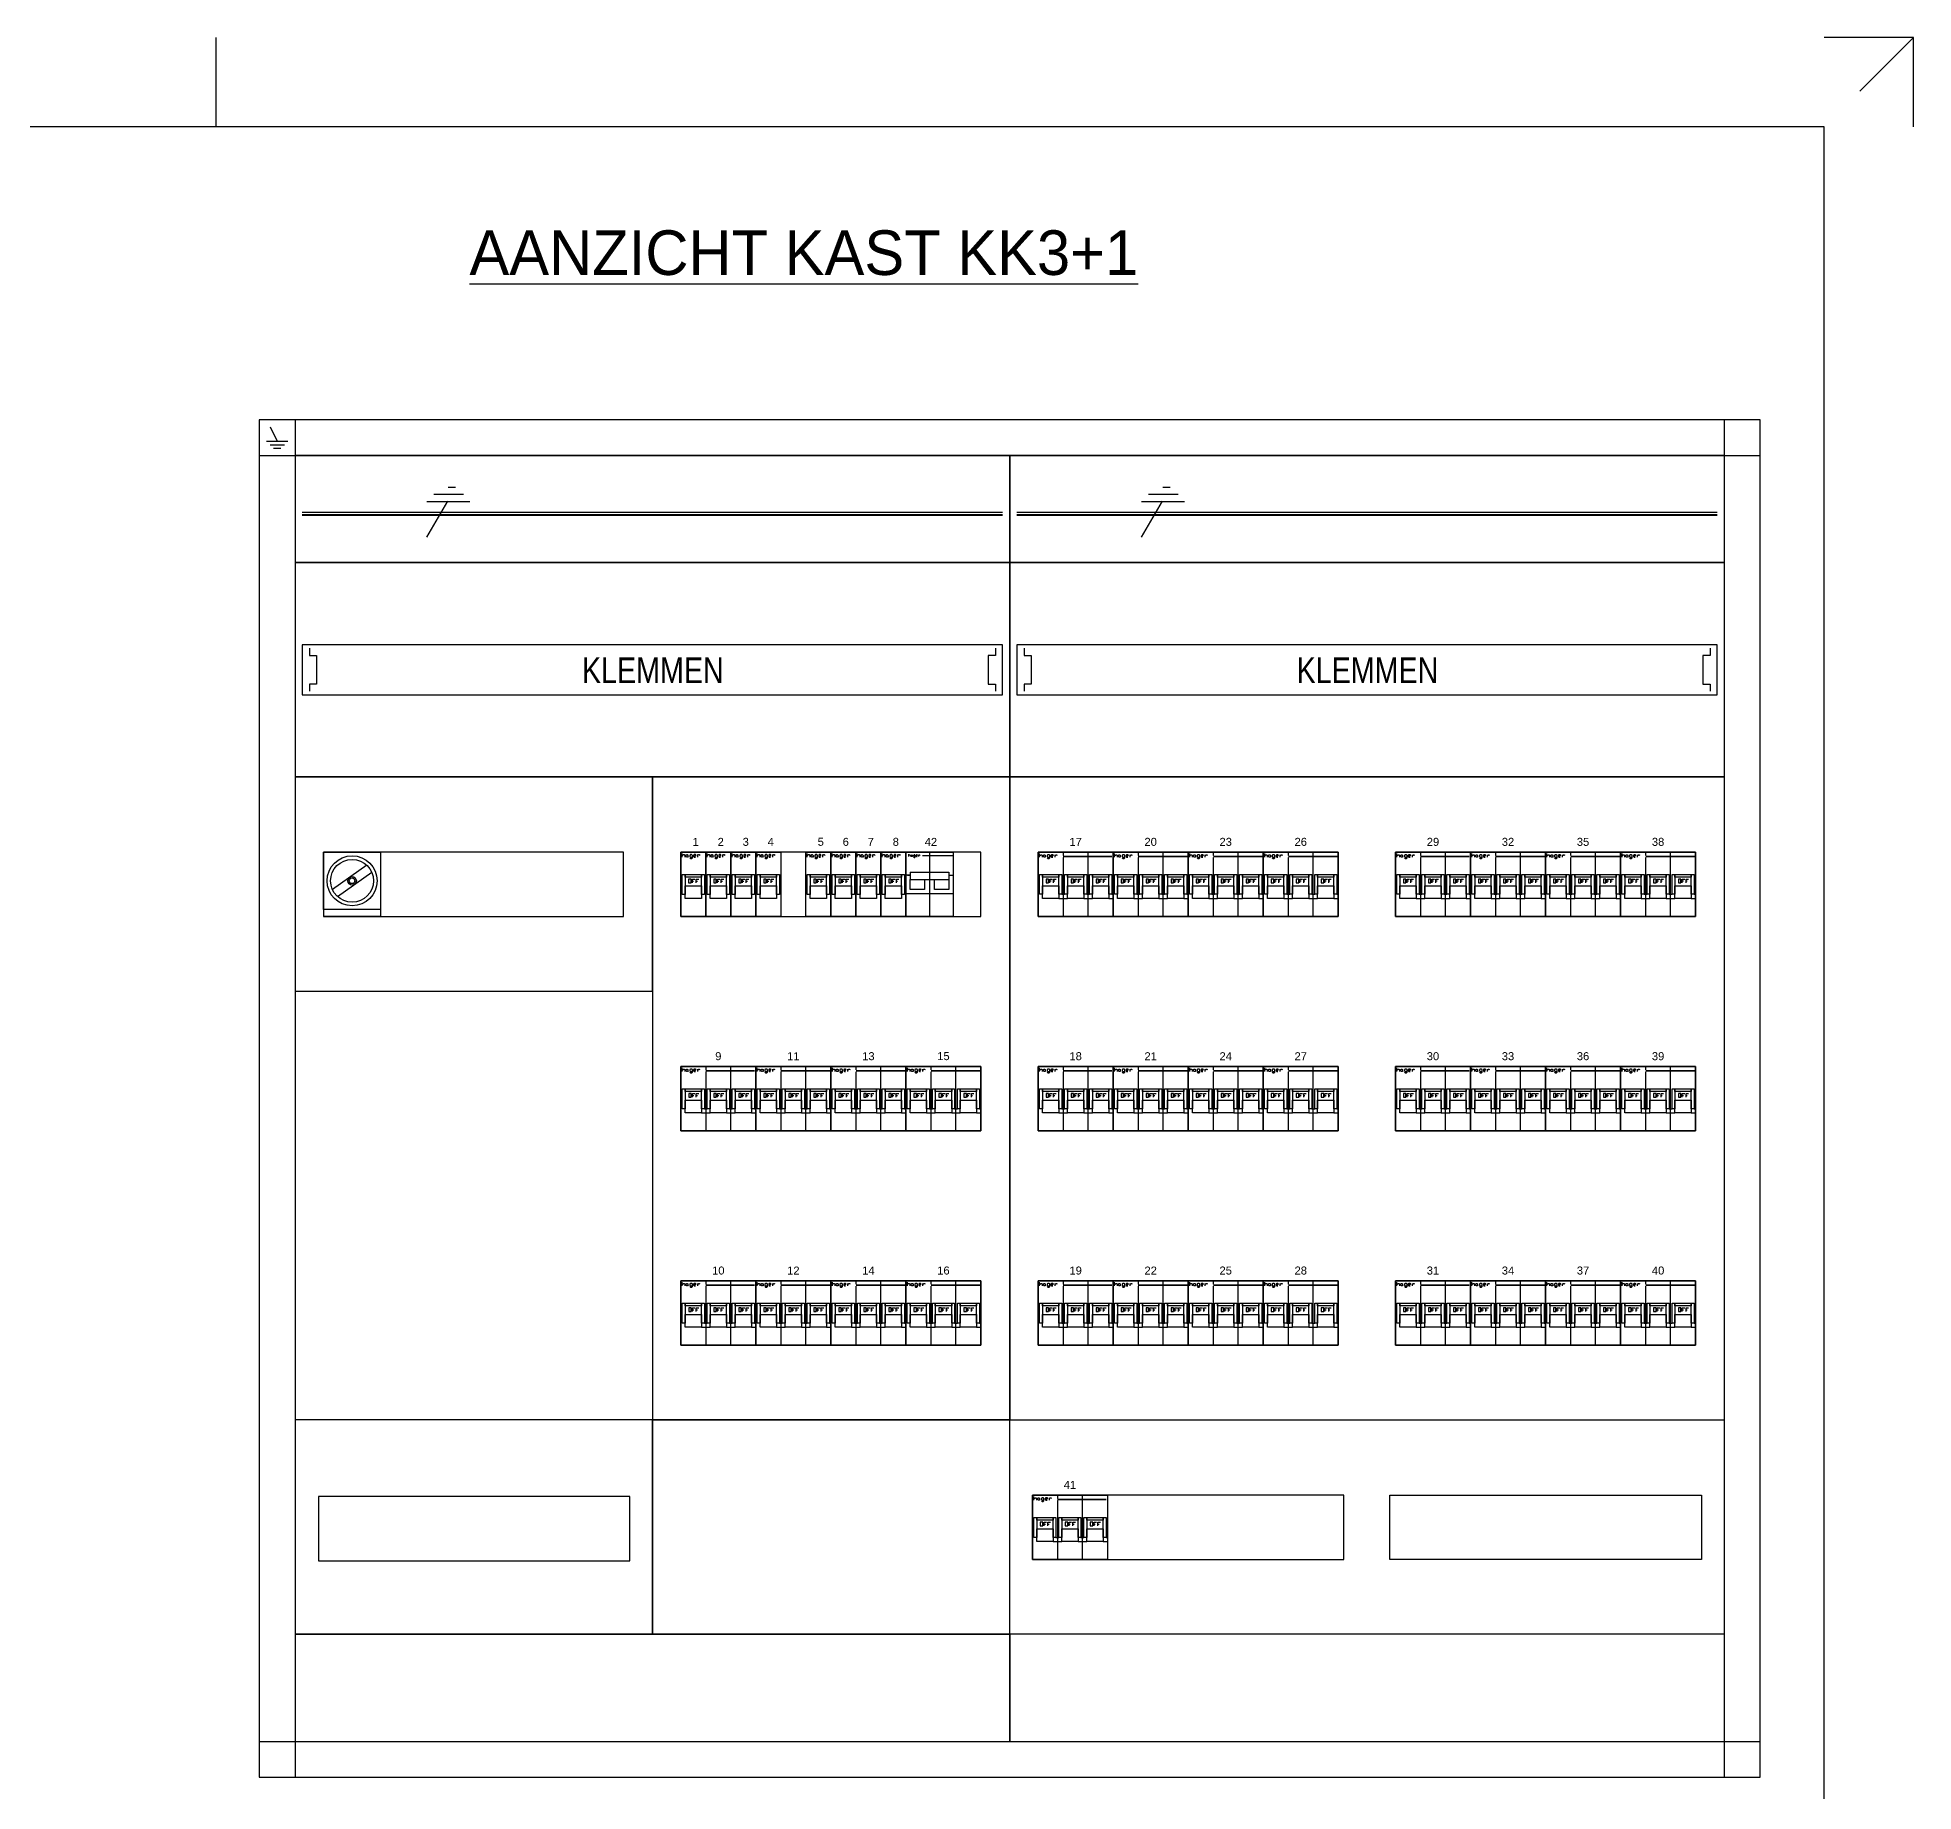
# Model space of a CAD drawing. Header units: millimetres. Extents: x 0 to 420, y 0 to 297.
# Drawn here: x 210 to 420, y 100.6 to 297 of the extents above; entities that cross this region are included whole.
import ezdxf
from ezdxf.enums import TextEntityAlignment as Align

# ---------------------------------------------------------------- set-up
doc = ezdxf.new("R2010")
doc.units = ezdxf.units.MM
doc.layers.get('0').update_dxf_attribs({"linetype": 'CONTINUOUS'})
for name, color, linetype in [('00kad018', 1, 'CONTINUOUS'), ('00kad070', 5, 'CONTINUOUS'), ('BL$2----_KADER', 7, 'CONTINUOUS'), ('KAST AANZICHT', 1, 'CONTINUOUS'), ('Kast-aanzicht', 1, 'CONTINUOUS')]:
    doc.layers.add(name, color=color, linetype=linetype)
doc.styles.add('BURO-050', font='BUROFONT.shx', dxfattribs={"height": 5})
doc.styles.add('GREEN', font='txt')
doc.styles.add('NOOTER', font='arial.ttf')

# ---------------------------------------------------------------- blocks, each defined once
blk = doc.blocks.new('a3-windesheim-hor')
at = {"layer": '00kad018', "color": 1}
for p, q in [((230, 287), (230, 297)), ((420, 297), (410, 297)), ((420, 297), (414, 291)), ((420, 287), (420, 297))]:
    blk.add_line(p, q, dxfattribs=at)
at = {"layer": '00kad070', "color": 5}
for p, q in [((410, 287), (20, 287)), ((410, 10), (410, 287))]:
    blk.add_line(p, q, dxfattribs=at)
blk = doc.blocks.new('HAG08')
at = {"color": 0}
for p, q in [((-16.5, -3.5), (-16.5, -0.8)), ((-16.5, -0.8), (-16.5, -0.8)), ((-16.5, -2.6), (-15.6, -1.7)), ((-15.6, -1.7), (-15.2, -1.7)), ((-15.2, -1.7), (-14.7, -2.2)), ((-14.7, -2.2), (-14.7, -3.5)), ((-14.7, -3.5), (-14.7, -3.5)), ((-13.8, -2.2), (-13.4, -1.7)), ((-13.8, -3.1), (-13.8, -2.2)), ((-13.4, -3.5), (-13.8, -3.1)), ((-13.4, -1.7), (-13, -1.7)), ((-13, -3.5), (-13.4, -3.5)), ((-13, -1.7), (-12.5, -2.2)), ((-12.5, -3.1), (-13, -3.5)), ((-12.5, -2.2), (-12.5, -3.1)), ((-12.5, -3.1), (-12.1, -3.5)), ((-12.1, -3.5), (-12.1, -3.5)), ((-10.7, -1.7), (-11.2, -2.2)), ((-11.2, -2.2), (-11.2, -3.1)), ((-11.2, -3.1), (-10.7, -3.5)), ((-11.2, -3.9), (-10.7, -4.4)), ((-9.9, -1.7), (-10.7, -1.7)), ((-10.7, -3.5), (-9.4, -3.5)), ((-10.7, -4.4), (-9.9, -4.4)), ((-9.4, -2.2), (-9.9, -1.7)), ((-9.9, -4.4), (-9.4, -3.9)), ((-9.4, -3.9), (-9.4, -2.2)), ((-9.4, -3.5), (-9.4, -3.5)), ((-8.1, -1.7), (-8.5, -2.2)), ((-8.5, -2.2), (-8.5, -3.1)), ((-8.5, -2.6), (-7.2, -2.6)), ((-8.5, -3.1), (-8.1, -3.5)), ((-7.2, -1.7), (-8.1, -1.7)), ((-8.1, -3.5), (-7.2, -3.5)), ((-6.8, -2.2), (-7.2, -1.7)), ((-7.2, -2.6), (-6.8, -2.2)), ((-7.2, -3.5), (-7.2, -3.5)), ((-5.9, -1.7), (-5.9, -3.5)), ((-5.9, -2.6), (-5, -1.7)), ((-5.9, -3.5), (-5.9, -3.5)), ((-5, -1.7), (-4.6, -1.7)), ((-4.6, -1.7), (-4.1, -2.2)), ((-4.1, -2.2), (-4.1, -2.2)), ((-10.2, -18.8), (-12, -18.8)), ((-12, -18.8), (-12, -21.5)), ((-12, -21.5), (-10.2, -21.5)), ((-12, -21.5), (-12, -21.5)), ((-10.2, -21.5), (-10.2, -18.8)), ((-9.3, -21.5), (-9.3, -18.8)), ((-9.3, -18.8), (-7.6, -18.8)), ((-9.3, -20.2), (-8.5, -20.2)), ((-8.5, -20.2), (-8.5, -20.2)), ((-7.6, -18.8), (-7.6, -18.8)), ((-6.7, -21.5), (-6.7, -18.8)), ((-6.7, -18.8), (-4.9, -18.8)), ((-6.7, -20.2), (-5.8, -20.2)), ((-5.8, -20.2), (-5.8, -20.2)), ((-4.9, -18.8), (-4.9, -18.8))]:
    blk.add_line(p, q, dxfattribs=at)
for points in [[(-17.5, -45), (-17.5, 0), (0, 0), (0, -45)], [(-16.5, -29.5), (-16.5, -15.5), (-14.5, -15.5), (-14.5, -29.5)], [(-14.5, -17.5), (-14.5, -15.5), (-3, -15.5), (-3, -17.5)], [(-14.5, -32.5), (-14.5, -23.5), (-3, -23.5), (-3, -32.5)], [(-3, -29.5), (-3, -15.5), (-1, -15.5), (-1, -29.5)]]:
    blk.add_lwpolyline(points, close=True, dxfattribs=at)
blk = doc.blocks.new('HAG07')
at = {"color": 0}
for p, q in [((0.22, 8.85), (0.22, 9.42)), ((0.22, 9.42), (0.22, 9.42)), ((0.22, 9.04), (0.41, 9.23)), ((0.41, 9.23), (0.5, 9.23)), ((0.5, 9.23), (0.6, 9.14)), ((0.6, 9.14), (0.6, 8.85)), ((0.6, 8.85), (0.6, 8.85)), ((0.79, 9.14), (0.88, 9.23)), ((0.79, 8.95), (0.79, 9.14)), ((0.88, 8.85), (0.79, 8.95)), ((0.88, 9.23), (0.97, 9.23)), ((0.97, 8.85), (0.88, 8.85)), ((0.97, 9.23), (1.07, 9.14)), ((1.07, 8.95), (0.97, 8.85)), ((1.07, 9.14), (1.07, 8.95)), ((1.07, 8.95), (1.16, 8.85)), ((1.16, 8.85), (1.16, 8.85)), ((1.44, 9.23), (1.35, 9.14)), ((1.35, 9.14), (1.35, 8.95)), ((1.35, 8.95), (1.44, 8.85)), ((1.35, 8.76), (1.44, 8.66)), ((1.63, 9.23), (1.44, 9.23)), ((1.44, 8.85), (1.73, 8.85)), ((1.44, 8.66), (1.63, 8.66)), ((1.73, 9.14), (1.63, 9.23)), ((1.63, 8.66), (1.73, 8.76)), ((1.73, 8.76), (1.73, 9.14)), ((1.73, 8.85), (1.73, 8.85)), ((2.01, 9.23), (1.92, 9.14)), ((1.92, 9.14), (1.92, 8.95)), ((1.92, 9.04), (2.2, 9.04)), ((1.92, 8.95), (2.01, 8.85)), ((2.2, 9.23), (2.01, 9.23)), ((2.01, 8.85), (2.2, 8.85)), ((2.29, 9.14), (2.2, 9.23)), ((2.2, 9.04), (2.29, 9.14)), ((2.2, 8.85), (2.2, 8.85)), ((2.48, 9.23), (2.48, 8.85)), ((2.48, 9.04), (2.67, 9.23)), ((2.48, 8.85), (2.48, 8.85)), ((2.67, 9.23), (2.76, 9.23)), ((2.76, 9.23), (2.86, 9.14)), ((2.86, 9.14), (2.86, 9.14)), ((3.73, 9.6), (3.73, 9.09)), ((3.73, 8.83), (3.73, 0)), ((7.47, 9.09), (7.47, 9.6)), ((7.47, 0), (7.47, 8.83)), ((1.56, 5.58), (1.18, 5.58)), ((1.18, 5.58), (1.18, 5.01)), ((1.18, 5.01), (1.56, 5.01)), ((1.18, 5.01), (1.18, 5.01)), ((1.56, 5.01), (1.56, 5.58)), ((1.74, 5.01), (1.74, 5.58)), ((1.74, 5.58), (2.12, 5.58)), ((1.74, 5.3), (1.93, 5.3)), ((1.93, 5.3), (1.93, 5.3)), ((2.12, 5.58), (2.12, 5.58)), ((2.31, 5.01), (2.31, 5.58)), ((2.31, 5.58), (2.69, 5.58)), ((2.31, 5.3), (2.5, 5.3)), ((2.5, 5.3), (2.5, 5.3)), ((2.69, 5.58), (2.69, 5.58)), ((3.52, 3.31), (3.95, 3.31)), ((5.29, 5.58), (4.91, 5.58)), ((4.91, 5.58), (4.91, 5.01)), ((4.91, 5.01), (5.29, 5.01)), ((4.91, 5.01), (4.91, 5.01)), ((5.29, 5.01), (5.29, 5.58)), ((5.47, 5.01), (5.47, 5.58)), ((5.47, 5.58), (5.85, 5.58)), ((5.47, 5.3), (5.66, 5.3)), ((5.66, 5.3), (5.66, 5.3)), ((5.85, 5.58), (5.85, 5.58)), ((6.04, 5.01), (6.04, 5.58)), ((6.04, 5.58), (6.42, 5.58)), ((6.04, 5.3), (6.23, 5.3)), ((6.23, 5.3), (6.23, 5.3)), ((6.42, 5.58), (6.42, 5.58)), ((7.25, 3.31), (7.68, 3.31)), ((9.02, 5.58), (8.64, 5.58)), ((8.64, 5.58), (8.64, 5.01)), ((8.64, 5.01), (9.02, 5.01)), ((8.64, 5.01), (8.64, 5.01)), ((9.02, 5.01), (9.02, 5.58)), ((9.2, 5.01), (9.2, 5.58)), ((9.2, 5.58), (9.58, 5.58)), ((9.2, 5.3), (9.39, 5.3)), ((9.39, 5.3), (9.39, 5.3)), ((9.58, 5.58), (9.58, 5.58)), ((9.77, 5.01), (9.77, 5.58)), ((9.77, 5.58), (10.15, 5.58)), ((9.77, 5.3), (9.96, 5.3)), ((9.96, 5.3), (9.96, 5.3)), ((10.15, 5.58), (10.15, 5.58)), ((10.99, 3.31), (11.2, 3.31)), ((3.09, 2.67), (4.37, 2.67)), ((6.83, 2.67), (8.11, 2.67)), ((10.56, 2.67), (11.2, 2.67))]:
    blk.add_line(p, q, dxfattribs=at)
for points in [[(0, 0), (0, 9.6), (11.2, 9.6), (11.2, 0)], [(0.21, 3.31), (0.21, 6.29), (0.64, 6.29), (0.64, 3.31)], [(0.64, 5.87), (0.64, 6.29), (3.09, 6.29), (3.09, 5.87)], [(3.09, 3.31), (3.09, 6.29), (3.52, 6.29), (3.52, 3.31)], [(3.95, 3.31), (3.95, 6.29), (4.37, 6.29), (4.37, 3.31)], [(4.37, 5.87), (4.37, 6.29), (6.83, 6.29), (6.83, 5.87)], [(6.83, 3.31), (6.83, 6.29), (7.25, 6.29), (7.25, 3.31)], [(7.68, 3.31), (7.68, 6.29), (8.11, 6.29), (8.11, 3.31)], [(8.11, 5.87), (8.11, 6.29), (10.56, 6.29), (10.56, 5.87)], [(10.56, 3.31), (10.56, 6.29), (10.99, 6.29), (10.99, 3.31)], [(0.64, 2.67), (0.64, 4.59), (3.09, 4.59), (3.09, 2.67)], [(4.37, 2.67), (4.37, 4.59), (6.83, 4.59), (6.83, 2.67)], [(8.11, 2.67), (8.11, 4.59), (10.56, 4.59), (10.56, 2.67)]]:
    blk.add_lwpolyline(points, close=True, dxfattribs=at)
at = {"color": 0, "const_width": 0.256}
blk.add_lwpolyline([(3.73, 8.96), (11.05, 8.96)], dxfattribs=at)
blk = doc.blocks.new('HAG05')
at = {"color": 0}
for p, q in [((-33, 0), (0, 0)), ((-33, -45), (-33, 0)), ((-16.5, 0), (-16.5, -45)), ((0, 0), (0, -45)), ((-31, -3), (-31, -1.3)), ((-31, -1.3), (-31, -1.3)), ((-31, -2.4), (-30.4, -1.9)), ((-30.4, -1.9), (-30.1, -1.9)), ((-30.1, -1.9), (-29.9, -2.2)), ((-29.9, -2.2), (-29.9, -3)), ((-29.9, -3), (-29.9, -3)), ((-29.3, -2.2), (-29, -1.9)), ((-29.3, -2.7), (-29.3, -2.2)), ((-29, -3), (-29.3, -2.7)), ((-29, -1.9), (-28.7, -1.9)), ((-28.7, -3), (-29, -3)), ((-28.7, -1.9), (-28.4, -2.2)), ((-28.4, -2.7), (-28.7, -3)), ((-28.4, -2.2), (-28.4, -2.7)), ((-28.4, -2.7), (-28.2, -3)), ((-28.2, -3), (-28.2, -3)), ((-27.3, -1.9), (-27.6, -2.2)), ((-27.6, -2.2), (-27.6, -2.7)), ((-27.6, -2.7), (-27.3, -3)), ((-27.6, -3.3), (-27.3, -3.6)), ((-26.8, -1.9), (-27.3, -1.9)), ((-27.3, -3), (-26.5, -3)), ((-27.3, -3.6), (-26.8, -3.6)), ((-26.5, -2.2), (-26.8, -1.9)), ((-26.8, -3.6), (-26.5, -3.3)), ((-26.5, -3.3), (-26.5, -2.2)), ((-26.5, -3), (-26.5, -3)), ((-25.6, -1.9), (-25.9, -2.2)), ((-25.9, -2.2), (-25.9, -2.7)), ((-25.9, -2.4), (-25.1, -2.4)), ((-25.9, -2.7), (-25.6, -3)), ((-25.1, -1.9), (-25.6, -1.9)), ((-25.6, -3), (-25.1, -3)), ((-24.8, -2.2), (-25.1, -1.9)), ((-25.1, -2.4), (-24.8, -2.2)), ((-25.1, -3), (-25.1, -3)), ((-24.2, -1.9), (-24.2, -3)), ((-24.2, -2.4), (-23.7, -1.9)), ((-24.2, -3), (-24.2, -3)), ((-23.7, -1.9), (-23.4, -1.9)), ((-23.4, -1.9), (-23.1, -2.2)), ((-23.1, -2.2), (-23.1, -2.2)), ((-30, -16), (-33, -16)), ((-30, -14), (-30, -19)), ((-30, -14), (-3, -14)), ((-20, -19), (-13, -19)), ((-3, -14), (-3, -19)), ((-3, -16), (0, -16)), ((-33, -29), (0, -29)), ((0, -45), (-33, -45))]:
    blk.add_line(p, q, dxfattribs=at)
at = {"color": 0, "const_width": 1}
blk.add_lwpolyline([(-21.5, -2.5), (0, -2.5)], dxfattribs=at)
at = {"color": 0}
blk.add_lwpolyline([(-32, -16), (-30, -16)], dxfattribs=at)
for points in [[(-30, -26), (-30, -19), (-20, -19), (-20, -26)], [(-13, -26), (-13, -19), (-3, -19), (-3, -26)]]:
    blk.add_lwpolyline(points, close=True, dxfattribs=at)

msp = doc.modelspace()

# ---------------------------------------------------------------- linework, layer by layer
at = {"layer": 'KAST AANZICHT', "color": 1, "linetype": 'Continuous'}
for p, q in [((402.83, 254.21), (234.83, 254.21)), ((234.83, 254.21), (234.83, 102.21)), ((238.83, 254.21), (238.83, 102.21)), ((398.83, 102.21), (398.83, 254.21)), ((402.83, 102.21), (402.83, 254.21)), ((236.03, 253.41), (236.83, 251.81)), ((234.83, 250.21), (402.83, 250.21)), ((235.63, 251.81), (238.03, 251.81)), ((236.03, 251.41), (237.63, 251.41)), ((236.43, 251.01), (237.23, 251.01)), ((254.38, 245.85), (257.68, 245.85)), ((255.98, 246.65), (256.78, 246.65)), ((334.38, 245.85), (337.68, 245.85)), ((335.98, 246.65), (336.78, 246.65)), ((318.03, 243.83), (239.63, 243.83)), ((253.58, 241.05), (255.92, 245.08)), ((253.58, 245.05), (258.38, 245.05)), ((398.03, 243.83), (319.63, 243.83)), ((333.58, 241.05), (335.92, 245.08)), ((333.58, 245.05), (338.38, 245.05)), ((318.03, 243.56), (239.63, 243.56)), ((318.03, 243.48), (239.63, 243.48)), ((398.03, 243.56), (319.63, 243.56)), ((398.03, 243.48), (319.63, 243.48)), ((240.43, 228.61), (240.43, 227.81)), ((240.43, 227.81), (241.23, 227.81)), ((241.23, 227.81), (241.23, 224.61)), ((317.23, 227.81), (316.43, 227.81)), ((316.43, 227.81), (316.43, 224.61)), ((317.23, 228.61), (317.23, 227.81)), ((320.43, 228.61), (320.43, 227.81)), ((320.43, 227.81), (321.23, 227.81)), ((321.23, 227.81), (321.23, 224.61)), ((397.23, 227.81), (396.43, 227.81)), ((396.43, 227.81), (396.43, 224.61)), ((397.23, 228.61), (397.23, 227.81)), ((241.23, 224.61), (240.43, 224.61)), ((240.43, 224.61), (240.43, 223.81)), ((316.43, 224.61), (317.23, 224.61)), ((317.23, 224.61), (317.23, 223.81)), ((321.23, 224.61), (320.43, 224.61)), ((320.43, 224.61), (320.43, 223.81)), ((396.43, 224.61), (397.23, 224.61)), ((397.23, 224.61), (397.23, 223.81)), ((234.83, 106.21), (402.83, 106.21)), ((234.83, 102.21), (402.83, 102.21))]:
    msp.add_line(p, q, dxfattribs=at)
at = {"layer": 'KAST AANZICHT'}
for p, q in [((242.01, 205.78), (242.01, 198.58)), ((248.41, 205.78), (248.41, 198.58))]:
    msp.add_line(p, q, dxfattribs=at)
at = {"layer": 'KAST AANZICHT', "ltscale": 0.6}
for p, q in [((242.01, 205.78), (248.41, 205.78)), ((242.01, 199.38), (242.01, 205.78)), ((246.85, 204.34), (243.02, 201.6)), ((243.58, 200.82), (247.41, 203.56)), ((248.41, 199.38), (242.01, 199.38)), ((248.41, 198.58), (242.01, 198.58))]:
    msp.add_line(p, q, dxfattribs=at)
at = {"layer": 'KAST AANZICHT', "color": 1, "linetype": 'Continuous'}
for points in [[(238.83, 238.21), (318.83, 238.21), (318.83, 250.21), (238.83, 250.21)], [(318.83, 238.21), (398.83, 238.21), (398.83, 250.21), (318.83, 250.21)], [(238.83, 214.21), (318.83, 214.21), (318.83, 238.21), (238.83, 238.21)], [(318.83, 214.21), (398.83, 214.21), (398.83, 238.21), (318.83, 238.21)], [(239.63, 223.41), (318.03, 223.41), (318.03, 229.01), (239.63, 229.01)], [(319.63, 223.41), (398.03, 223.41), (398.03, 229.01), (319.63, 229.01)], [(238.83, 190.21), (278.83, 190.21), (278.83, 214.21), (238.83, 214.21)], [(278.83, 142.21), (318.83, 142.21), (318.83, 214.21), (278.83, 214.21)], [(318.83, 142.21), (398.83, 142.21), (398.83, 214.21), (318.83, 214.21)], [(242.01, 198.58), (275.61, 198.58), (275.61, 205.78), (242.01, 205.78)], [(282.01, 198.58), (315.61, 198.58), (315.61, 205.78), (282.01, 205.78)], [(322.01, 198.58), (355.61, 198.58), (355.61, 205.78), (322.01, 205.78)], [(362.01, 198.58), (395.61, 198.58), (395.61, 205.78), (362.01, 205.78)], [(282.01, 174.58), (315.61, 174.58), (315.61, 181.78), (282.01, 181.78)], [(322.01, 174.58), (355.61, 174.58), (355.61, 181.78), (322.01, 181.78)], [(362.01, 174.58), (395.61, 174.58), (395.61, 181.78), (362.01, 181.78)], [(282.01, 150.58), (315.61, 150.58), (315.61, 157.78), (282.01, 157.78)], [(322.01, 150.58), (355.61, 150.58), (355.61, 157.78), (322.01, 157.78)], [(362.01, 150.58), (395.61, 150.58), (395.61, 157.78), (362.01, 157.78)], [(238.83, 118.21), (278.83, 118.21), (278.83, 142.21), (238.83, 142.21)], [(278.83, 118.21), (318.83, 118.21), (318.83, 142.21), (278.83, 142.21)], [(241.44, 126.44), (276.32, 126.44), (276.32, 133.64), (241.44, 133.64)], [(321.37, 126.58), (356.25, 126.58), (356.25, 133.78), (321.37, 133.78)], [(396.28, 126.58), (361.4, 126.58), (361.4, 133.78), (396.28, 133.78)], [(238.83, 106.21), (318.83, 106.21), (318.83, 118.21), (238.83, 118.21)], [(318.83, 106.21), (398.83, 106.21), (398.83, 118.21), (318.83, 118.21)]]:
    msp.add_lwpolyline(points, close=True, dxfattribs=at)
at = {"layer": 'KAST AANZICHT', "ltscale": 0.6}
for radius in [2.8, 2.4, 0.479, 0.317]:
    msp.add_circle((245.21, 202.58), radius, dxfattribs=at)

# ---------------------------------------------------------------- block references
at = {"layer": 'BL$2----_KADER'}
msp.add_blockref('a3-windesheim-hor', (0, 0), dxfattribs=at)
at = {"layer": 'KAST AANZICHT'}
for name, p, xscale, yscale, zscale in [('HAG08', (284.81, 205.78), 0.1600000000000392, 0.1600000000000392, 0.1600000000000392), ('HAG08', (287.61, 205.78), 0.1600000000000392, 0.1600000000000392, 0.1600000000000392), ('HAG08', (290.41, 205.78), 0.1600000000000392, 0.1600000000000392, 0.1600000000000392), ('HAG08', (293.21, 205.78), 0.1600000000000392, 0.1600000000000392, 0.1600000000000392), ('HAG08', (298.81, 205.78), 0.1600000000000392, 0.1600000000000392, 0.1600000000000392), ('HAG08', (301.61, 205.78), 0.1600000000000392, 0.1600000000000392, 0.1600000000000392), ('HAG08', (304.41, 205.78), 0.1600000000000392, 0.1600000000000392, 0.1600000000000392), ('HAG08', (307.21, 205.78), 0.1600000000000392, 0.1600000000000392, 0.1600000000000392), ('HAG05', (312.49, 205.78), 0.1600000000000392, 0.1600000000000392, 0.1600000000000392), ('HAG07', (322.01, 198.58), 0.75, 0.75, 0.75), ('HAG07', (330.41, 198.58), 0.75, 0.75, 0.75), ('HAG07', (338.81, 198.58), 0.75, 0.75, 0.75), ('HAG07', (347.21, 198.58), 0.75, 0.75, 0.75), ('HAG07', (362.01, 198.58), 0.75, 0.75, 0.75), ('HAG07', (370.41, 198.58), 0.75, 0.75, 0.75), ('HAG07', (378.81, 198.58), 0.75, 0.75, 0.75), ('HAG07', (387.21, 198.58), 0.75, 0.75, 0.75), ('HAG07', (282.01, 174.58), 0.75, 0.75, 0.75), ('HAG07', (290.41, 174.58), 0.75, 0.75, 0.75), ('HAG07', (298.81, 174.58), 0.75, 0.75, 0.75), ('HAG07', (307.21, 174.58), 0.75, 0.75, 0.75), ('HAG07', (322.01, 174.58), 0.75, 0.75, 0.75), ('HAG07', (330.41, 174.58), 0.75, 0.75, 0.75), ('HAG07', (338.81, 174.58), 0.75, 0.75, 0.75), ('HAG07', (347.21, 174.58), 0.75, 0.75, 0.75), ('HAG07', (362.01, 174.58), 0.75, 0.75, 0.75), ('HAG07', (370.41, 174.58), 0.75, 0.75, 0.75), ('HAG07', (378.81, 174.58), 0.75, 0.75, 0.75), ('HAG07', (387.21, 174.58), 0.75, 0.75, 0.75), ('HAG07', (282.01, 150.58), 0.75, 0.75, 0.75), ('HAG07', (290.41, 150.58), 0.75, 0.75, 0.75), ('HAG07', (298.81, 150.58), 0.75, 0.75, 0.75), ('HAG07', (307.21, 150.58), 0.75, 0.75, 0.75), ('HAG07', (322.01, 150.58), 0.75, 0.75, 0.75), ('HAG07', (330.41, 150.58), 0.75, 0.75, 0.75), ('HAG07', (338.81, 150.58), 0.75, 0.75, 0.75), ('HAG07', (347.21, 150.58), 0.75, 0.75, 0.75), ('HAG07', (362.01, 150.58), 0.75, 0.75, 0.75), ('HAG07', (370.41, 150.58), 0.75, 0.75, 0.75), ('HAG07', (378.81, 150.58), 0.75, 0.75, 0.75), ('HAG07', (387.21, 150.58), 0.75, 0.75, 0.75), ('HAG07', (321.37, 126.58), 0.75, 0.75, 0.75)]:
    msp.add_blockref(name, p, dxfattribs=dict(at, xscale=xscale, yscale=yscale, zscale=zscale))

# ---------------------------------------------------------------- texts
at = {"layer": 'KAST AANZICHT', "color": 1, "linetype": 'Continuous', "style": 'GREEN', "width": 0.833333}
for p in [(270.94, 224.71), (350.94, 224.71)]:
    msp.add_text('KLEMMEN', height=2.88, dxfattribs=at).set_placement(p)
at = {"layer": 'KAST AANZICHT', "style": 'NOOTER'}
for s, p in [('1', (283.68, 206.94)), ('2', (286.48, 206.94)), ('3', (289.28, 206.94)), ('4', (292.08, 206.94)), ('5', (297.68, 206.94)), ('6', (300.48, 206.94)), ('7', (303.28, 206.94)), ('8', (306.08, 206.94)), ('42', (310.01, 206.94)), ('17', (326.21, 206.94)), ('20', (334.61, 206.94)), ('23', (343.01, 206.94)), ('26', (351.41, 206.94)), ('29', (366.21, 206.94)), ('32', (374.61, 206.94)), ('35', (383.01, 206.94)), ('38', (391.41, 206.94)), ('9', (286.21, 182.94)), ('11', (294.61, 182.94)), ('13', (303.01, 182.94)), ('15', (311.41, 182.94)), ('18', (326.21, 182.94)), ('21', (334.61, 182.94)), ('24', (343.01, 182.94)), ('27', (351.41, 182.94)), ('30', (366.21, 182.94)), ('33', (374.61, 182.94)), ('36', (383.01, 182.94)), ('39', (391.41, 182.94)), ('10', (286.21, 158.94)), ('12', (294.61, 158.94)), ('14', (303.01, 158.94)), ('16', (311.41, 158.94)), ('19', (326.21, 158.94)), ('22', (334.61, 158.94)), ('25', (343.01, 158.94)), ('28', (351.41, 158.94)), ('31', (366.21, 158.94)), ('34', (374.61, 158.94)), ('37', (383.01, 158.94)), ('40', (391.41, 158.94)), ('41', (325.57, 134.94))]:
    msp.add_text(s, height=0.896, dxfattribs=at).set_placement(p, align=Align.MIDDLE)
at = {"layer": 'Kast-aanzicht', "color": 4, "style": 'BURO-050'}
msp.add_text('%%UAANZICHT KAST KK3+1', height=5, dxfattribs=at).set_placement((258.35, 270.41))

doc.saveas('drawing.dxf')
